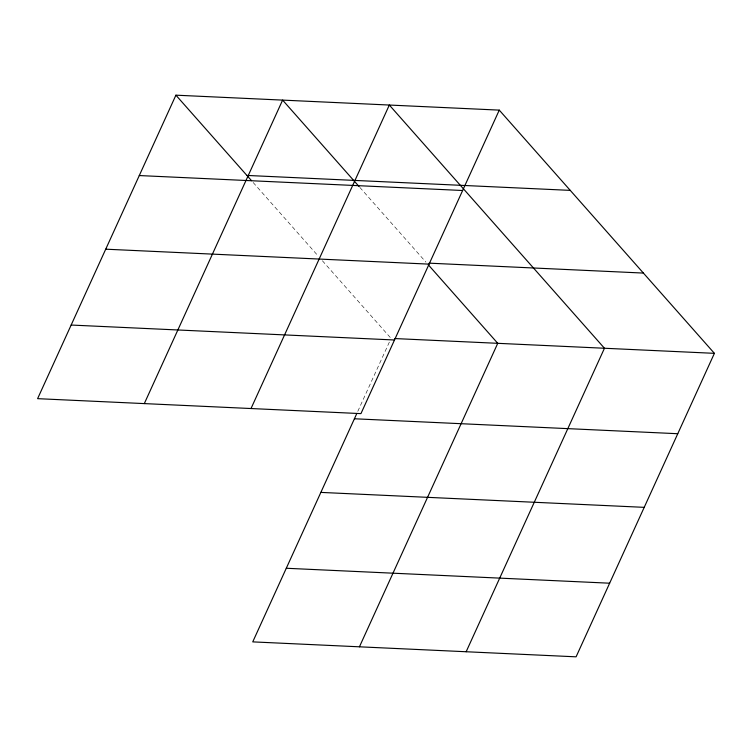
<?xml version="1.0" encoding="UTF-8"?>
<svg xmlns="http://www.w3.org/2000/svg" width="752" height="752" viewBox="0 0 752 752"><rect width="100%" height="100%" fill="white"/><g stroke="black" fill="none" stroke-linecap="round" stroke-linejoin="round"><path stroke-width="0.56" stroke-dasharray="3.76 2.82" d="M357.783 411.363L389.602 341.558M359.841 187.398L425.98 262.175M253.133 182.473L318.491 256.366M322.364 260.737L391.049 338.381"/><path stroke-width="1.13" d="M175.912 95.175L37.6 398.663L360.951 413.619L499.262 110.121L175.912 95.175L251.572 180.706M144.309 403.598L282.62 100.101L359.061 186.524M251.018 408.533L389.329 105.036L604.458 348.251L466.146 651.749M356.824 413.478L252.738 641.879L576.088 656.825L714.4 353.337L499.262 110.121M359.437 646.814L497.749 343.316L428.302 264.798M246.91 175.432L570.26 190.378M139.28 175.554L462.63 190.5M429.101 263.162L643.402 273.07M105.722 249.185L429.082 264.131M394.565 338.55L714.4 353.337M71.158 325.043L394.509 339.989M354.408 418.77L677.768 433.716M320.86 492.4L644.21 507.346M286.286 568.258L609.646 583.204"/></g></svg>
